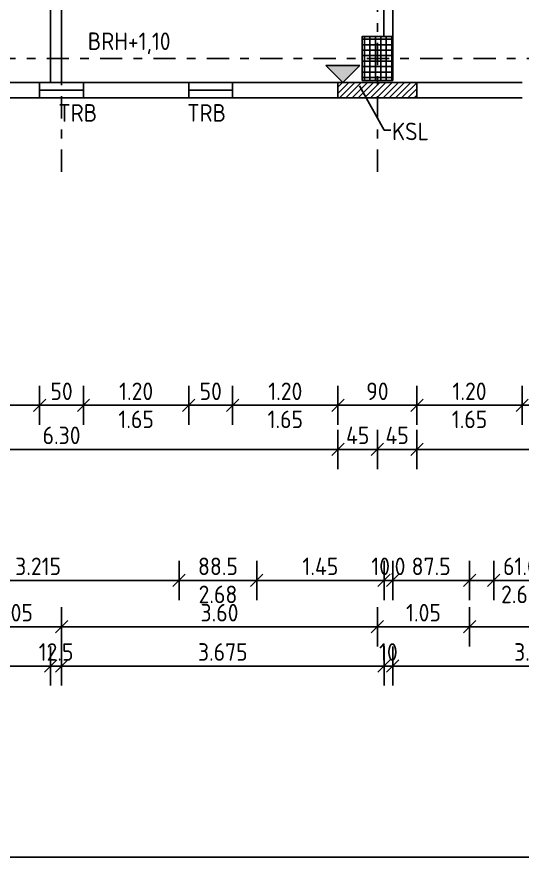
# Model space of a CAD drawing. Header units: metres. Extents: x 1708.2 to 1780.4, y 2407.4 to 2451.7.
# Drawn here: x 1744.88 to 1750.64, y 2407.37 to 2416.96 of the extents above; entities that cross this region are included whole.
import ezdxf

# ---------------------------------------------------------------- set-up
doc = ezdxf.new("R2010")
doc.units = ezdxf.units.M
doc.header["$LTSCALE"] = 0.02
doc.header["$MEASUREMENT"] = 0
doc.linetypes.add('STRICHPUNKT', pattern=[25.4, 12.7, -6.35, 0, -6.35])
for name, color, linetype in [('ACHSEN', 8, 'STRICHPUNKT'), ('BEM', 7, 'Continuous'), ('FENSTER', 4, 'Continuous'), ('RAHMEN', 7, 'Continuous'), ('SAEULE', 7, 'Continuous'), ('SCHRAFFUR', 8, 'Continuous'), ('TEXT', 7, 'Continuous'), ('WAND AUSSEN', 7, 'Continuous'), ('WAND INNEN', 7, 'Continuous')]:
    doc.layers.add(name, color=color, linetype=linetype)
doc.styles.add('SIMPLEX', font='isocp.shx')
doc.linetypes.add('BATTING', pattern='A,0.0001,-0.1,[134,ltypeshp.shx,S=0.1,R=0,X=-0.1,Y=0],-0.2,[134,ltypeshp.shx,S=0.1,R=180,X=0.1,Y=0],-0.1', length=0.4001)
doc.dimstyles.new('SIMPLEX 1', dxfattribs={"dimscale": 2, "dimtxt": 0.1, "dimasz": 0.07, "dimexe": 0.05, "dimexo": 0.05, "dimgap": 0.03, "dimtad": 1, "dimzin": 0, "dimdsep": 46, "dimtxsty": 'SIMPLEX', "dimblk": 'MCAD', "dimcen": 0.05, "dimdle": 0.05, "dimse1": 1, "dimse2": 1, "dimadec": 0, "dimazin": 0, "dimtfac": 1, "dimtix": 1, "dimtmove": 2, "dimatfit": 3, "dimfxl": 1, "dimtolj": 1, "dimtzin": 0, "dimarcsym": 1})

# ---------------------------------------------------------------- blocks, each defined once
blk = doc.blocks.new('MCAD')
at = {"color": 0}
for p, q in [((0, 1.6), (0, -1.6)), ((1.07, 0), (-1.07, 0)), ((0.5, 0.5), (-0.5, -0.5))]:
    blk.add_line(p, q, dxfattribs=at)
blk = doc.blocks.new('*D2')
at = {"layer": 'BEM', "color": 0, "lineweight": -2, "transparency": 16777216}
blk.add_line((1762.4876, 2445.5176), (1762.4876, 2416.1726), dxfattribs=at)
at = {"layer": 'Defpoints', "color": 0, "transparency": 16777216}
for p in [(1742.2437, 2445.6576), (1756.5687, 2416.0326), (1762.4876, 2416.0326)]:
    blk.add_point(p, dxfattribs=at)
at = {"layer": 'BEM', "color": 0, "lineweight": -2, "transparency": 16777216, "xscale": 0.14, "yscale": 0.14, "zscale": 0.14}
for p, rotation in [((1762.4876, 2445.6576), 90), ((1762.4876, 2416.0326), 270)]:
    blk.add_blockref('MCAD', p, dxfattribs=dict(at, rotation=rotation))
at = {"layer": 'BEM', "color": 0, "transparency": 16777216, "insert": (1762.3275, 2430.8451), "char_height": 0.2, "attachment_point": 5, "rotation": 90, "style": 'SIMPLEX'}
blk.add_mtext('\\A1;29.625', dxfattribs=at)
blk = doc.blocks.new('*D249')
at = {"layer": 'BEM', "color": 0, "lineweight": -2, "transparency": 16777216}
blk.add_line((1742.3837, 2412.0243), (1748.4037, 2412.0243), dxfattribs=at)
at = {"layer": 'Defpoints', "color": 0, "transparency": 16777216}
for p in [(1742.2437, 2416.0326), (1748.5437, 2416.0326), (1748.5437, 2412.0243)]:
    blk.add_point(p, dxfattribs=at)
at = {"layer": 'BEM', "color": 0, "lineweight": -2, "transparency": 16777216, "xscale": 0.14, "yscale": 0.14, "zscale": 0.14, "rotation": 180}
blk.add_blockref('MCAD', (1742.2437, 2412.0243), dxfattribs=at)
at = {"layer": 'BEM', "color": 0, "lineweight": -2, "transparency": 16777216, "xscale": 0.14, "yscale": 0.14, "zscale": 0.14}
blk.add_blockref('MCAD', (1748.5437, 2412.0243), dxfattribs=at)
at = {"layer": 'BEM', "color": 0, "transparency": 16777216, "insert": (1745.3937, 2412.1843), "char_height": 0.2, "attachment_point": 5, "style": 'SIMPLEX'}
blk.add_mtext('\\A1;6.30', dxfattribs=at)
blk = doc.blocks.new('*D250')
at = {"layer": 'BEM', "color": 0, "lineweight": -2, "transparency": 16777216}
blk.add_line((1748.6837, 2412.0243), (1748.8537, 2412.0243), dxfattribs=at)
at = {"layer": 'Defpoints', "color": 0, "transparency": 16777216}
for p in [(1748.5437, 2416.0326), (1748.9937, 2416.0326), (1748.9937, 2412.0243)]:
    blk.add_point(p, dxfattribs=at)
at = {"layer": 'BEM', "color": 0, "lineweight": -2, "transparency": 16777216, "xscale": 0.14, "yscale": 0.14, "zscale": 0.14, "rotation": 180}
blk.add_blockref('MCAD', (1748.5437, 2412.0243), dxfattribs=at)
at = {"layer": 'BEM', "color": 0, "lineweight": -2, "transparency": 16777216, "xscale": 0.14, "yscale": 0.14, "zscale": 0.14}
blk.add_blockref('MCAD', (1748.9937, 2412.0243), dxfattribs=at)
at = {"layer": 'BEM', "color": 0, "transparency": 16777216, "insert": (1748.7687, 2412.1843), "char_height": 0.2, "attachment_point": 5, "style": 'SIMPLEX'}
blk.add_mtext('\\A1;45', dxfattribs=at)
blk = doc.blocks.new('*D251')
at = {"layer": 'BEM', "color": 0, "lineweight": -2, "transparency": 16777216}
blk.add_line((1749.1337, 2412.0243), (1749.3037, 2412.0243), dxfattribs=at)
at = {"layer": 'Defpoints', "color": 0, "transparency": 16777216}
for p in [(1748.9937, 2416.0326), (1749.4437, 2416.0326), (1749.4437, 2412.0243)]:
    blk.add_point(p, dxfattribs=at)
at = {"layer": 'BEM', "color": 0, "lineweight": -2, "transparency": 16777216, "xscale": 0.14, "yscale": 0.14, "zscale": 0.14, "rotation": 180}
blk.add_blockref('MCAD', (1748.9937, 2412.0243), dxfattribs=at)
at = {"layer": 'BEM', "color": 0, "lineweight": -2, "transparency": 16777216, "xscale": 0.14, "yscale": 0.14, "zscale": 0.14}
blk.add_blockref('MCAD', (1749.4437, 2412.0243), dxfattribs=at)
at = {"layer": 'BEM', "color": 0, "transparency": 16777216, "insert": (1749.2187, 2412.1843), "char_height": 0.2, "attachment_point": 5, "style": 'SIMPLEX'}
blk.add_mtext('\\A1;45', dxfattribs=at)
blk = doc.blocks.new('*D252')
at = {"layer": 'BEM', "color": 0, "lineweight": -2, "transparency": 16777216}
blk.add_line((1749.5837, 2412.0243), (1755.6037, 2412.0243), dxfattribs=at)
at = {"layer": 'Defpoints', "color": 0, "transparency": 16777216}
for p in [(1749.4437, 2416.0326), (1755.7437, 2416.0326), (1755.7437, 2412.0243)]:
    blk.add_point(p, dxfattribs=at)
at = {"layer": 'BEM', "color": 0, "lineweight": -2, "transparency": 16777216, "xscale": 0.14, "yscale": 0.14, "zscale": 0.14, "rotation": 180}
blk.add_blockref('MCAD', (1749.4437, 2412.0243), dxfattribs=at)
at = {"layer": 'BEM', "color": 0, "lineweight": -2, "transparency": 16777216, "xscale": 0.14, "yscale": 0.14, "zscale": 0.14}
blk.add_blockref('MCAD', (1755.7437, 2412.0243), dxfattribs=at)
at = {"layer": 'BEM', "color": 0, "transparency": 16777216, "insert": (1752.5937, 2412.1843), "char_height": 0.2, "attachment_point": 5, "style": 'SIMPLEX'}
blk.add_mtext('\\A1;6.30', dxfattribs=at)
blk = doc.blocks.new('*D276')
at = {"layer": 'BEM', "color": 0, "lineweight": -2, "transparency": 16777216}
blk.add_line((1744.0857, 2412.5266), (1745.0037, 2412.5266), dxfattribs=at)
at = {"layer": 'Defpoints', "color": 0, "transparency": 16777216}
for p in [(1743.9457, 2416.0326), (1745.1437, 2416.0326), (1745.1437, 2412.5266)]:
    blk.add_point(p, dxfattribs=at)
at = {"layer": 'BEM', "color": 0, "lineweight": -2, "transparency": 16777216, "xscale": 0.14, "yscale": 0.14, "zscale": 0.14, "rotation": 180}
blk.add_blockref('MCAD', (1743.9457, 2412.5266), dxfattribs=at)
at = {"layer": 'BEM', "color": 0, "lineweight": -2, "transparency": 16777216, "xscale": 0.14, "yscale": 0.14, "zscale": 0.14}
blk.add_blockref('MCAD', (1745.1437, 2412.5266), dxfattribs=at)
at = {"layer": 'BEM', "color": 0, "transparency": 16777216, "char_height": 0.2, "attachment_point": 5, "style": 'SIMPLEX'}
for s, insert in [('\\A1;1.20', (1744.5447, 2412.6866)), ('\\A1;1.65', (1744.5447, 2412.3666))]:
    blk.add_mtext(s, dxfattribs=dict(at, insert=insert))
blk = doc.blocks.new('*D277')
at = {"layer": 'BEM', "color": 0, "lineweight": -2, "transparency": 16777216}
blk.add_line((1745.2837, 2412.5266), (1745.5037, 2412.5266), dxfattribs=at)
at = {"layer": 'Defpoints', "color": 0, "transparency": 16777216}
for p in [(1745.1437, 2416.0326), (1745.6437, 2416.0326), (1745.6437, 2412.5266)]:
    blk.add_point(p, dxfattribs=at)
at = {"layer": 'BEM', "color": 0, "lineweight": -2, "transparency": 16777216, "xscale": 0.14, "yscale": 0.14, "zscale": 0.14, "rotation": 180}
blk.add_blockref('MCAD', (1745.1437, 2412.5266), dxfattribs=at)
at = {"layer": 'BEM', "color": 0, "lineweight": -2, "transparency": 16777216, "xscale": 0.14, "yscale": 0.14, "zscale": 0.14}
blk.add_blockref('MCAD', (1745.6437, 2412.5266), dxfattribs=at)
at = {"layer": 'BEM', "color": 0, "transparency": 16777216, "insert": (1745.3937, 2412.6866), "char_height": 0.2, "attachment_point": 5, "style": 'SIMPLEX'}
blk.add_mtext('\\A1;50', dxfattribs=at)
blk = doc.blocks.new('*D278')
at = {"layer": 'BEM', "color": 0, "lineweight": -2, "transparency": 16777216}
blk.add_line((1745.7837, 2412.5266), (1746.7037, 2412.5266), dxfattribs=at)
at = {"layer": 'Defpoints', "color": 0, "transparency": 16777216}
for p in [(1745.6437, 2416.0326), (1746.8437, 2416.0326), (1746.8437, 2412.5266)]:
    blk.add_point(p, dxfattribs=at)
at = {"layer": 'BEM', "color": 0, "lineweight": -2, "transparency": 16777216, "xscale": 0.14, "yscale": 0.14, "zscale": 0.14, "rotation": 180}
blk.add_blockref('MCAD', (1745.6437, 2412.5266), dxfattribs=at)
at = {"layer": 'BEM', "color": 0, "lineweight": -2, "transparency": 16777216, "xscale": 0.14, "yscale": 0.14, "zscale": 0.14}
blk.add_blockref('MCAD', (1746.8437, 2412.5266), dxfattribs=at)
at = {"layer": 'BEM', "color": 0, "transparency": 16777216, "char_height": 0.2, "attachment_point": 5, "style": 'SIMPLEX'}
for s, insert in [('\\A1;1.20', (1746.2437, 2412.6866)), ('\\A1;1.65', (1746.2437, 2412.3666))]:
    blk.add_mtext(s, dxfattribs=dict(at, insert=insert))
blk = doc.blocks.new('*D279')
at = {"layer": 'BEM', "color": 0, "lineweight": -2, "transparency": 16777216}
blk.add_line((1746.9837, 2412.5266), (1747.2037, 2412.5266), dxfattribs=at)
at = {"layer": 'Defpoints', "color": 0, "transparency": 16777216}
for p in [(1746.8437, 2416.0326), (1747.3437, 2416.0326), (1747.3437, 2412.5266)]:
    blk.add_point(p, dxfattribs=at)
at = {"layer": 'BEM', "color": 0, "lineweight": -2, "transparency": 16777216, "xscale": 0.14, "yscale": 0.14, "zscale": 0.14, "rotation": 180}
blk.add_blockref('MCAD', (1746.8437, 2412.5266), dxfattribs=at)
at = {"layer": 'BEM', "color": 0, "lineweight": -2, "transparency": 16777216, "xscale": 0.14, "yscale": 0.14, "zscale": 0.14}
blk.add_blockref('MCAD', (1747.3437, 2412.5266), dxfattribs=at)
at = {"layer": 'BEM', "color": 0, "transparency": 16777216, "insert": (1747.0937, 2412.6866), "char_height": 0.2, "attachment_point": 5, "style": 'SIMPLEX'}
blk.add_mtext('\\A1;50', dxfattribs=at)
blk = doc.blocks.new('*D280')
at = {"layer": 'BEM', "color": 0, "lineweight": -2, "transparency": 16777216}
blk.add_line((1747.4837, 2412.5266), (1748.4037, 2412.5266), dxfattribs=at)
at = {"layer": 'Defpoints', "color": 0, "transparency": 16777216}
for p in [(1747.3437, 2416.0326), (1748.5437, 2416.0326), (1748.5437, 2412.5266)]:
    blk.add_point(p, dxfattribs=at)
at = {"layer": 'BEM', "color": 0, "lineweight": -2, "transparency": 16777216, "xscale": 0.14, "yscale": 0.14, "zscale": 0.14, "rotation": 180}
blk.add_blockref('MCAD', (1747.3437, 2412.5266), dxfattribs=at)
at = {"layer": 'BEM', "color": 0, "lineweight": -2, "transparency": 16777216, "xscale": 0.14, "yscale": 0.14, "zscale": 0.14}
blk.add_blockref('MCAD', (1748.5437, 2412.5266), dxfattribs=at)
at = {"layer": 'BEM', "color": 0, "transparency": 16777216, "char_height": 0.2, "attachment_point": 5, "style": 'SIMPLEX'}
for s, insert in [('\\A1;1.20', (1747.9437, 2412.6866)), ('\\A1;1.65', (1747.9437, 2412.3666))]:
    blk.add_mtext(s, dxfattribs=dict(at, insert=insert))
blk = doc.blocks.new('*D281')
at = {"layer": 'BEM', "color": 0, "lineweight": -2, "transparency": 16777216}
blk.add_line((1748.6837, 2412.5266), (1749.3037, 2412.5266), dxfattribs=at)
at = {"layer": 'Defpoints', "color": 0, "transparency": 16777216}
for p in [(1748.5437, 2416.0326), (1749.4437, 2416.0326), (1749.4437, 2412.5266)]:
    blk.add_point(p, dxfattribs=at)
at = {"layer": 'BEM', "color": 0, "lineweight": -2, "transparency": 16777216, "xscale": 0.14, "yscale": 0.14, "zscale": 0.14, "rotation": 180}
blk.add_blockref('MCAD', (1748.5437, 2412.5266), dxfattribs=at)
at = {"layer": 'BEM', "color": 0, "lineweight": -2, "transparency": 16777216, "xscale": 0.14, "yscale": 0.14, "zscale": 0.14}
blk.add_blockref('MCAD', (1749.4437, 2412.5266), dxfattribs=at)
at = {"layer": 'BEM', "color": 0, "transparency": 16777216, "insert": (1748.9937, 2412.6866), "char_height": 0.2, "attachment_point": 5, "style": 'SIMPLEX'}
blk.add_mtext('\\A1;90', dxfattribs=at)
blk = doc.blocks.new('*D282')
at = {"layer": 'BEM', "color": 0, "lineweight": -2, "transparency": 16777216}
blk.add_line((1749.5837, 2412.5266), (1750.5037, 2412.5266), dxfattribs=at)
at = {"layer": 'Defpoints', "color": 0, "transparency": 16777216}
for p in [(1749.4437, 2416.0326), (1750.6437, 2416.0326), (1750.6437, 2412.5266)]:
    blk.add_point(p, dxfattribs=at)
at = {"layer": 'BEM', "color": 0, "lineweight": -2, "transparency": 16777216, "xscale": 0.14, "yscale": 0.14, "zscale": 0.14, "rotation": 180}
blk.add_blockref('MCAD', (1749.4437, 2412.5266), dxfattribs=at)
at = {"layer": 'BEM', "color": 0, "lineweight": -2, "transparency": 16777216, "xscale": 0.14, "yscale": 0.14, "zscale": 0.14}
blk.add_blockref('MCAD', (1750.6437, 2412.5266), dxfattribs=at)
at = {"layer": 'BEM', "color": 0, "transparency": 16777216, "char_height": 0.2, "attachment_point": 5, "style": 'SIMPLEX'}
for s, insert in [('\\A1;1.20', (1750.0437, 2412.6866)), ('\\A1;1.65', (1750.0437, 2412.3666))]:
    blk.add_mtext(s, dxfattribs=dict(at, insert=insert))
blk = doc.blocks.new('*D283')
at = {"layer": 'BEM', "color": 0, "lineweight": -2, "transparency": 16777216}
blk.add_line((1750.7837, 2412.5266), (1751.0037, 2412.5266), dxfattribs=at)
at = {"layer": 'Defpoints', "color": 0, "transparency": 16777216}
for p in [(1750.6437, 2416.0326), (1751.1437, 2416.0326), (1751.1437, 2412.5266)]:
    blk.add_point(p, dxfattribs=at)
at = {"layer": 'BEM', "color": 0, "lineweight": -2, "transparency": 16777216, "xscale": 0.14, "yscale": 0.14, "zscale": 0.14, "rotation": 180}
blk.add_blockref('MCAD', (1750.6437, 2412.5266), dxfattribs=at)
at = {"layer": 'BEM', "color": 0, "lineweight": -2, "transparency": 16777216, "xscale": 0.14, "yscale": 0.14, "zscale": 0.14}
blk.add_blockref('MCAD', (1751.1437, 2412.5266), dxfattribs=at)
at = {"layer": 'BEM', "color": 0, "transparency": 16777216, "insert": (1750.8937, 2412.6866), "char_height": 0.2, "attachment_point": 5, "style": 'SIMPLEX'}
blk.add_mtext('\\A1;50', dxfattribs=at)
blk = doc.blocks.new('*D326')
at = {"layer": 'BEM', "color": 0, "lineweight": -2, "transparency": 16777216}
blk.add_line((1760.2629, 2416.3476), (1760.2629, 2420.7676), dxfattribs=at)
at = {"layer": 'Defpoints', "color": 0, "transparency": 16777216}
for p in [(1748.9437, 2420.9076), (1760.2629, 2420.9076), (1756.3937, 2416.2076)]:
    blk.add_point(p, dxfattribs=at)
at = {"layer": 'BEM', "color": 0, "lineweight": -2, "transparency": 16777216, "xscale": 0.14, "yscale": 0.14, "zscale": 0.14}
for p, rotation in [((1760.2629, 2420.9076), 90), ((1760.2629, 2416.2076), 270)]:
    blk.add_blockref('MCAD', p, dxfattribs=dict(at, rotation=rotation))
at = {"layer": 'BEM', "color": 0, "transparency": 16777216, "insert": (1760.1029, 2418.5576), "char_height": 0.2, "attachment_point": 5, "rotation": 90, "style": 'SIMPLEX'}
blk.add_mtext('\\A1;4.70', dxfattribs=at)
blk = doc.blocks.new('*D399')
at = {"layer": 'BEM', "color": 0, "lineweight": -2, "transparency": 16777216}
blk.add_line((1752.3537, 2409.5535), (1749.3087, 2409.5535), dxfattribs=at)
at = {"layer": 'Defpoints', "color": 0, "transparency": 16777216}
for p in [(1749.1687, 2416.7326), (1752.4937, 2416.2076), (1749.1687, 2409.5535)]:
    blk.add_point(p, dxfattribs=at)
at = {"layer": 'BEM', "color": 0, "lineweight": -2, "transparency": 16777216, "xscale": 0.14, "yscale": 0.14, "zscale": 0.14, "rotation": 180}
blk.add_blockref('MCAD', (1749.1687, 2409.5535), dxfattribs=at)
at = {"layer": 'BEM', "color": 0, "lineweight": -2, "transparency": 16777216, "xscale": 0.14, "yscale": 0.14, "zscale": 0.14}
blk.add_blockref('MCAD', (1752.4937, 2409.5535), dxfattribs=at)
at = {"layer": 'BEM', "color": 0, "transparency": 16777216, "insert": (1750.8312, 2409.7135), "char_height": 0.2, "attachment_point": 5, "style": 'SIMPLEX'}
blk.add_mtext('\\A1;3.325', dxfattribs=at)
blk = doc.blocks.new('*D400')
at = {"layer": 'BEM', "color": 0, "lineweight": -2, "transparency": 16777216}
for p, q in [((1748.9287, 2409.5535), (1748.7887, 2409.5535)), ((1749.0687, 2409.5535), (1749.1687, 2409.5535)), ((1749.3087, 2409.5535), (1749.4487, 2409.5535))]:
    blk.add_line(p, q, dxfattribs=at)
at = {"layer": 'Defpoints', "color": 0, "transparency": 16777216}
for p in [(1749.0687, 2416.7326), (1749.1687, 2416.7326), (1749.1687, 2409.5535)]:
    blk.add_point(p, dxfattribs=at)
at = {"layer": 'BEM', "color": 0, "lineweight": -2, "transparency": 16777216, "xscale": 0.14, "yscale": 0.14, "zscale": 0.14}
blk.add_blockref('MCAD', (1749.0687, 2409.5535), dxfattribs=at)
at = {"layer": 'BEM', "color": 0, "lineweight": -2, "transparency": 16777216, "xscale": 0.14, "yscale": 0.14, "zscale": 0.14, "rotation": 180}
blk.add_blockref('MCAD', (1749.1687, 2409.5535), dxfattribs=at)
at = {"layer": 'BEM', "color": 0, "transparency": 16777216, "insert": (1749.1187, 2409.7135), "char_height": 0.2, "attachment_point": 5, "style": 'SIMPLEX'}
blk.add_mtext('\\A1;10', dxfattribs=at)
blk = doc.blocks.new('*D401')
at = {"layer": 'BEM', "color": 0, "lineweight": -2, "transparency": 16777216}
blk.add_line((1748.9287, 2409.5535), (1745.5337, 2409.5535), dxfattribs=at)
at = {"layer": 'Defpoints', "color": 0, "transparency": 16777216}
for p in [(1749.0687, 2416.7326), (1745.3937, 2416.2076), (1745.3937, 2409.5535)]:
    blk.add_point(p, dxfattribs=at)
at = {"layer": 'BEM', "color": 0, "lineweight": -2, "transparency": 16777216, "xscale": 0.14, "yscale": 0.14, "zscale": 0.14, "rotation": 180}
blk.add_blockref('MCAD', (1745.3937, 2409.5535), dxfattribs=at)
at = {"layer": 'BEM', "color": 0, "lineweight": -2, "transparency": 16777216, "xscale": 0.14, "yscale": 0.14, "zscale": 0.14}
blk.add_blockref('MCAD', (1749.0687, 2409.5535), dxfattribs=at)
at = {"layer": 'BEM', "color": 0, "transparency": 16777216, "insert": (1747.2312, 2409.7135), "char_height": 0.2, "attachment_point": 5, "style": 'SIMPLEX'}
blk.add_mtext('\\A1;3.675', dxfattribs=at)
blk = doc.blocks.new('*D402')
at = {"layer": 'BEM', "color": 0, "lineweight": -2, "transparency": 16777216}
for p, q in [((1745.1287, 2409.5535), (1744.9887, 2409.5535)), ((1745.3937, 2409.5535), (1745.2687, 2409.5535)), ((1745.5337, 2409.5535), (1745.6737, 2409.5535))]:
    blk.add_line(p, q, dxfattribs=at)
at = {"layer": 'Defpoints', "color": 0, "transparency": 16777216}
for p in [(1745.2687, 2416.2076), (1745.3937, 2416.2076), (1745.2687, 2409.5535)]:
    blk.add_point(p, dxfattribs=at)
at = {"layer": 'BEM', "color": 0, "lineweight": -2, "transparency": 16777216, "xscale": 0.14, "yscale": 0.14, "zscale": 0.14}
blk.add_blockref('MCAD', (1745.2687, 2409.5535), dxfattribs=at)
at = {"layer": 'BEM', "color": 0, "lineweight": -2, "transparency": 16777216, "xscale": 0.14, "yscale": 0.14, "zscale": 0.14, "rotation": 180}
blk.add_blockref('MCAD', (1745.3937, 2409.5535), dxfattribs=at)
at = {"layer": 'BEM', "color": 0, "transparency": 16777216, "insert": (1745.3312, 2409.7135), "char_height": 0.2, "attachment_point": 5, "style": 'SIMPLEX'}
blk.add_mtext('\\A1;12.5', dxfattribs=at)
blk = doc.blocks.new('*D408')
at = {"layer": 'BEM', "color": 0, "lineweight": -2, "transparency": 16777216}
blk.add_line((1742.1087, 2409.5535), (1745.1287, 2409.5535), dxfattribs=at)
at = {"layer": 'Defpoints', "color": 0, "transparency": 16777216}
for p in [(1741.9687, 2416.7326), (1745.2687, 2416.2076), (1745.2687, 2409.5535)]:
    blk.add_point(p, dxfattribs=at)
at = {"layer": 'BEM', "color": 0, "lineweight": -2, "transparency": 16777216, "xscale": 0.14, "yscale": 0.14, "zscale": 0.14, "rotation": 180}
blk.add_blockref('MCAD', (1741.9687, 2409.5535), dxfattribs=at)
at = {"layer": 'BEM', "color": 0, "lineweight": -2, "transparency": 16777216, "xscale": 0.14, "yscale": 0.14, "zscale": 0.14}
blk.add_blockref('MCAD', (1745.2687, 2409.5535), dxfattribs=at)
at = {"layer": 'BEM', "color": 0, "transparency": 16777216, "insert": (1743.6187, 2409.7135), "char_height": 0.2, "attachment_point": 5, "style": 'SIMPLEX'}
blk.add_mtext('\\A1;3.30', dxfattribs=at)
blk = doc.blocks.new('*D430')
at = {"layer": 'BEM', "color": 0, "lineweight": -2, "transparency": 16777216}
blk.add_line((1744.4837, 2410.0018), (1745.2537, 2410.0018), dxfattribs=at)
at = {"layer": 'Defpoints', "color": 0, "transparency": 16777216}
for p in [(1745.3937, 2416.2076), (1744.3437, 2416.0326), (1745.3937, 2410.0018)]:
    blk.add_point(p, dxfattribs=at)
at = {"layer": 'BEM', "color": 0, "lineweight": -2, "transparency": 16777216, "xscale": 0.14, "yscale": 0.14, "zscale": 0.14, "rotation": 180}
blk.add_blockref('MCAD', (1744.3437, 2410.0018), dxfattribs=at)
at = {"layer": 'BEM', "color": 0, "lineweight": -2, "transparency": 16777216, "xscale": 0.14, "yscale": 0.14, "zscale": 0.14}
blk.add_blockref('MCAD', (1745.3937, 2410.0018), dxfattribs=at)
at = {"layer": 'BEM', "color": 0, "transparency": 16777216, "insert": (1744.8687, 2410.1618), "char_height": 0.2, "attachment_point": 5, "style": 'SIMPLEX'}
blk.add_mtext('\\A1;1.05', dxfattribs=at)
blk = doc.blocks.new('*D431')
at = {"layer": 'BEM', "color": 0, "lineweight": -2, "transparency": 16777216}
blk.add_line((1745.5337, 2410.0018), (1748.8537, 2410.0018), dxfattribs=at)
at = {"layer": 'Defpoints', "color": 0, "transparency": 16777216}
for p in [(1745.3937, 2416.2076), (1748.9937, 2416.0326), (1748.9937, 2410.0018)]:
    blk.add_point(p, dxfattribs=at)
at = {"layer": 'BEM', "color": 0, "lineweight": -2, "transparency": 16777216, "xscale": 0.14, "yscale": 0.14, "zscale": 0.14, "rotation": 180}
blk.add_blockref('MCAD', (1745.3937, 2410.0018), dxfattribs=at)
at = {"layer": 'BEM', "color": 0, "lineweight": -2, "transparency": 16777216, "xscale": 0.14, "yscale": 0.14, "zscale": 0.14}
blk.add_blockref('MCAD', (1748.9937, 2410.0018), dxfattribs=at)
at = {"layer": 'BEM', "color": 0, "transparency": 16777216, "insert": (1747.1937, 2410.1618), "char_height": 0.2, "attachment_point": 5, "style": 'SIMPLEX'}
blk.add_mtext('\\A1;3.60', dxfattribs=at)
blk = doc.blocks.new('*D432')
at = {"layer": 'BEM', "color": 0, "lineweight": -2, "transparency": 16777216}
blk.add_line((1749.1337, 2410.0018), (1749.9037, 2410.0018), dxfattribs=at)
at = {"layer": 'Defpoints', "color": 0, "transparency": 16777216}
for p in [(1748.9937, 2416.0326), (1750.0437, 2416.0326), (1750.0437, 2410.0018)]:
    blk.add_point(p, dxfattribs=at)
at = {"layer": 'BEM', "color": 0, "lineweight": -2, "transparency": 16777216, "xscale": 0.14, "yscale": 0.14, "zscale": 0.14, "rotation": 180}
blk.add_blockref('MCAD', (1748.9937, 2410.0018), dxfattribs=at)
at = {"layer": 'BEM', "color": 0, "lineweight": -2, "transparency": 16777216, "xscale": 0.14, "yscale": 0.14, "zscale": 0.14}
blk.add_blockref('MCAD', (1750.0437, 2410.0018), dxfattribs=at)
at = {"layer": 'BEM', "color": 0, "transparency": 16777216, "insert": (1749.5187, 2410.1618), "char_height": 0.2, "attachment_point": 5, "style": 'SIMPLEX'}
blk.add_mtext('\\A1;1.05', dxfattribs=at)
blk = doc.blocks.new('*D433')
at = {"layer": 'BEM', "color": 0, "lineweight": -2, "transparency": 16777216}
blk.add_line((1750.1837, 2410.0018), (1753.6537, 2410.0018), dxfattribs=at)
at = {"layer": 'Defpoints', "color": 0, "transparency": 16777216}
for p in [(1753.7937, 2421.8826), (1750.0437, 2416.0326), (1753.7937, 2410.0018)]:
    blk.add_point(p, dxfattribs=at)
at = {"layer": 'BEM', "color": 0, "lineweight": -2, "transparency": 16777216, "xscale": 0.14, "yscale": 0.14, "zscale": 0.14, "rotation": 180}
blk.add_blockref('MCAD', (1750.0437, 2410.0018), dxfattribs=at)
at = {"layer": 'BEM', "color": 0, "lineweight": -2, "transparency": 16777216, "xscale": 0.14, "yscale": 0.14, "zscale": 0.14}
blk.add_blockref('MCAD', (1753.7937, 2410.0018), dxfattribs=at)
at = {"layer": 'BEM', "color": 0, "transparency": 16777216, "insert": (1751.9187, 2410.1618), "char_height": 0.2, "attachment_point": 5, "style": 'SIMPLEX'}
blk.add_mtext('\\A1;3.75', dxfattribs=at)
blk = doc.blocks.new('*D441')
at = {"layer": 'BEM', "color": 0, "lineweight": -2, "transparency": 16777216}
blk.add_line((1750.7887, 2410.5303), (1750.4587, 2410.5303), dxfattribs=at)
at = {"layer": 'Defpoints', "color": 0, "transparency": 16777216}
for p in [(1750.3187, 2421.8826), (1750.9287, 2420.0826), (1750.3187, 2410.5303)]:
    blk.add_point(p, dxfattribs=at)
at = {"layer": 'BEM', "color": 0, "lineweight": -2, "transparency": 16777216, "xscale": 0.14, "yscale": 0.14, "zscale": 0.14, "rotation": 180}
blk.add_blockref('MCAD', (1750.3187, 2410.5303), dxfattribs=at)
at = {"layer": 'BEM', "color": 0, "lineweight": -2, "transparency": 16777216, "xscale": 0.14, "yscale": 0.14, "zscale": 0.14}
blk.add_blockref('MCAD', (1750.9287, 2410.5303), dxfattribs=at)
at = {"layer": 'BEM', "color": 0, "transparency": 16777216, "char_height": 0.2, "attachment_point": 5, "style": 'SIMPLEX'}
for s, insert in [('\\A1;61.0', (1750.6237, 2410.6903)), ('\\A1;2.68', (1750.6237, 2410.3702))]:
    blk.add_mtext(s, dxfattribs=dict(at, insert=insert))
blk = doc.blocks.new('*D458')
at = {"layer": 'BEM', "color": 0, "lineweight": -2, "transparency": 16777216}
blk.add_line((1743.6587, 2410.5303), (1746.5937, 2410.5303), dxfattribs=at)
at = {"layer": 'Defpoints', "color": 0, "transparency": 16777216}
for p in [(1743.5187, 2423.641), (1746.7337, 2423.6826), (1746.7337, 2410.5303)]:
    blk.add_point(p, dxfattribs=at)
at = {"layer": 'BEM', "color": 0, "lineweight": -2, "transparency": 16777216, "xscale": 0.14, "yscale": 0.14, "zscale": 0.14, "rotation": 180}
blk.add_blockref('MCAD', (1743.5187, 2410.5303), dxfattribs=at)
at = {"layer": 'BEM', "color": 0, "lineweight": -2, "transparency": 16777216, "xscale": 0.14, "yscale": 0.14, "zscale": 0.14}
blk.add_blockref('MCAD', (1746.7337, 2410.5303), dxfattribs=at)
at = {"layer": 'BEM', "color": 0, "transparency": 16777216, "insert": (1745.1262, 2410.6903), "char_height": 0.2, "attachment_point": 5, "style": 'SIMPLEX'}
blk.add_mtext('\\A1;3.215', dxfattribs=at)
blk = doc.blocks.new('*D459')
at = {"layer": 'BEM', "color": 0, "lineweight": -2, "transparency": 16777216}
blk.add_line((1746.8737, 2410.5303), (1747.4787, 2410.5303), dxfattribs=at)
at = {"layer": 'Defpoints', "color": 0, "transparency": 16777216}
for p in [(1746.7337, 2423.6826), (1747.6187, 2423.6826), (1747.6187, 2410.5303)]:
    blk.add_point(p, dxfattribs=at)
at = {"layer": 'BEM', "color": 0, "lineweight": -2, "transparency": 16777216, "xscale": 0.14, "yscale": 0.14, "zscale": 0.14, "rotation": 180}
blk.add_blockref('MCAD', (1746.7337, 2410.5303), dxfattribs=at)
at = {"layer": 'BEM', "color": 0, "lineweight": -2, "transparency": 16777216, "xscale": 0.14, "yscale": 0.14, "zscale": 0.14}
blk.add_blockref('MCAD', (1747.6187, 2410.5303), dxfattribs=at)
at = {"layer": 'BEM', "color": 0, "transparency": 16777216, "char_height": 0.2, "attachment_point": 5, "style": 'SIMPLEX'}
for s, insert in [('\\A1;88.5', (1747.1762, 2410.6903)), ('\\A1;2.68', (1747.1762, 2410.3702))]:
    blk.add_mtext(s, dxfattribs=dict(at, insert=insert))
blk = doc.blocks.new('*D460')
at = {"layer": 'BEM', "color": 0, "lineweight": -2, "transparency": 16777216}
blk.add_line((1747.7587, 2410.5303), (1748.9287, 2410.5303), dxfattribs=at)
at = {"layer": 'Defpoints', "color": 0, "transparency": 16777216}
for p in [(1747.6187, 2423.6826), (1749.0687, 2416.7326), (1749.0687, 2410.5303)]:
    blk.add_point(p, dxfattribs=at)
at = {"layer": 'BEM', "color": 0, "lineweight": -2, "transparency": 16777216, "xscale": 0.14, "yscale": 0.14, "zscale": 0.14, "rotation": 180}
blk.add_blockref('MCAD', (1747.6187, 2410.5303), dxfattribs=at)
at = {"layer": 'BEM', "color": 0, "lineweight": -2, "transparency": 16777216, "xscale": 0.14, "yscale": 0.14, "zscale": 0.14}
blk.add_blockref('MCAD', (1749.0687, 2410.5303), dxfattribs=at)
at = {"layer": 'BEM', "color": 0, "transparency": 16777216, "insert": (1748.3437, 2410.6903), "char_height": 0.2, "attachment_point": 5, "style": 'SIMPLEX'}
blk.add_mtext('\\A1;1.45', dxfattribs=at)
blk = doc.blocks.new('*D461')
at = {"layer": 'BEM', "color": 0, "lineweight": -2, "transparency": 16777216}
for p, q in [((1748.9287, 2410.5303), (1748.7887, 2410.5303)), ((1749.0687, 2410.5303), (1749.1687, 2410.5303)), ((1749.3087, 2410.5303), (1749.4487, 2410.5303))]:
    blk.add_line(p, q, dxfattribs=at)
at = {"layer": 'Defpoints', "color": 0, "transparency": 16777216}
for p in [(1749.0687, 2416.7326), (1749.1687, 2416.7326), (1749.1687, 2410.5303)]:
    blk.add_point(p, dxfattribs=at)
at = {"layer": 'BEM', "color": 0, "lineweight": -2, "transparency": 16777216, "xscale": 0.14, "yscale": 0.14, "zscale": 0.14}
blk.add_blockref('MCAD', (1749.0687, 2410.5303), dxfattribs=at)
at = {"layer": 'BEM', "color": 0, "lineweight": -2, "transparency": 16777216, "xscale": 0.14, "yscale": 0.14, "zscale": 0.14, "rotation": 180}
blk.add_blockref('MCAD', (1749.1687, 2410.5303), dxfattribs=at)
at = {"layer": 'BEM', "color": 0, "transparency": 16777216, "insert": (1749.1187, 2410.6903), "char_height": 0.2, "attachment_point": 5, "style": 'SIMPLEX'}
blk.add_mtext('\\A1;10.0', dxfattribs=at)
blk = doc.blocks.new('*D462')
at = {"layer": 'BEM', "color": 0, "lineweight": -2, "transparency": 16777216}
blk.add_line((1749.3087, 2410.5303), (1749.9037, 2410.5303), dxfattribs=at)
at = {"layer": 'Defpoints', "color": 0, "transparency": 16777216}
for p in [(1749.1687, 2416.7326), (1750.0437, 2416.0326), (1750.0437, 2410.5303)]:
    blk.add_point(p, dxfattribs=at)
at = {"layer": 'BEM', "color": 0, "lineweight": -2, "transparency": 16777216, "xscale": 0.14, "yscale": 0.14, "zscale": 0.14, "rotation": 180}
blk.add_blockref('MCAD', (1749.1687, 2410.5303), dxfattribs=at)
at = {"layer": 'BEM', "color": 0, "lineweight": -2, "transparency": 16777216, "xscale": 0.14, "yscale": 0.14, "zscale": 0.14}
blk.add_blockref('MCAD', (1750.0437, 2410.5303), dxfattribs=at)
at = {"layer": 'BEM', "color": 0, "transparency": 16777216, "insert": (1749.6062, 2410.6903), "char_height": 0.2, "attachment_point": 5, "style": 'SIMPLEX'}
blk.add_mtext('\\A1;87.5', dxfattribs=at)
blk = doc.blocks.new('*D600')
at = {"layer": 'BEM', "color": 0, "lineweight": -2, "transparency": 16777216}
blk.add_line((1760.6578, 2416.3476), (1760.6578, 2421.6176), dxfattribs=at)
at = {"layer": 'Defpoints', "color": 0, "transparency": 16777216}
for p in [(1744.4669, 2421.7576), (1760.6578, 2421.7576), (1756.3937, 2416.2076)]:
    blk.add_point(p, dxfattribs=at)
at = {"layer": 'BEM', "color": 0, "lineweight": -2, "transparency": 16777216, "xscale": 0.14, "yscale": 0.14, "zscale": 0.14}
for p, rotation in [((1760.6578, 2421.7576), 90), ((1760.6578, 2416.2076), 270)]:
    blk.add_blockref('MCAD', p, dxfattribs=dict(at, rotation=rotation))
at = {"layer": 'BEM', "color": 0, "transparency": 16777216, "insert": (1760.4978, 2418.9826), "char_height": 0.2, "attachment_point": 5, "rotation": 90, "style": 'SIMPLEX'}
blk.add_mtext('\\A1;5.55', dxfattribs=at)
blk = doc.blocks.new('*D628')
at = {"layer": 'BEM', "color": 0, "lineweight": -2, "transparency": 16777216}
blk.add_line((1761.6172, 2425.7676), (1761.6172, 2416.3476), dxfattribs=at)
at = {"layer": 'Defpoints', "color": 0, "transparency": 16777216}
for p in [(1737.9616, 2425.9076), (1756.3937, 2416.2076), (1761.6172, 2416.2076)]:
    blk.add_point(p, dxfattribs=at)
at = {"layer": 'BEM', "color": 0, "lineweight": -2, "transparency": 16777216, "xscale": 0.14, "yscale": 0.14, "zscale": 0.14}
for p, rotation in [((1761.6172, 2425.9076), 90), ((1761.6172, 2416.2076), 270)]:
    blk.add_blockref('MCAD', p, dxfattribs=dict(at, rotation=rotation))
at = {"layer": 'BEM', "color": 0, "transparency": 16777216, "insert": (1761.4572, 2421.0576), "char_height": 0.2, "attachment_point": 5, "rotation": 90, "style": 'SIMPLEX'}
blk.add_mtext('\\A1;9.70', dxfattribs=at)

msp = doc.modelspace()

# ---------------------------------------------------------------- hatches: boundary and pattern name
at = {"layer": 'SCHRAFFUR'}
h = msp.add_hatch(dxfattribs=at)
h.set_pattern_fill('ANSI37', color=256, scale=0.5, angle=45)
h.set_pattern_definition([(90, (29.03257, -12.547915), (-0.0625, 0), []), (180, (29.03257, -12.547915), (-7e-18, -0.0625), [])])
h.paths.add_polyline_path([(1749.16866, 2416.48257), (1748.99366, 2416.48257), (1748.99366, 2416.23257), (1749.16866, 2416.23257)])
h.paths.add_polyline_path([(1749.16866, 2416.73257), (1748.99366, 2416.73257), (1748.99366, 2416.48257), (1749.16866, 2416.48257)])
h.paths.add_polyline_path([(1748.99366, 2416.73257), (1748.81866, 2416.73257), (1748.81866, 2416.48257), (1748.99366, 2416.48257)])
h.paths.add_polyline_path([(1748.99366, 2416.48257), (1748.81866, 2416.48257), (1748.81866, 2416.23257), (1748.99366, 2416.23257)])
h = msp.add_hatch(dxfattribs=at)
h.set_pattern_fill('ANSI31', color=256, scale=0.4)
h.set_pattern_definition([(45, (0.23257, 0.052085), (-0.0353553391, 0.0353553391), [])])
h.paths.add_polyline_path([(1748.54366, 2416.20757), (1748.54366, 2416.03257), (1749.44366, 2416.03257), (1749.44366, 2416.20757)])
at = {"layer": 'TEXT'}
h = msp.add_hatch(color=256, dxfattribs=at)
h.dxf.hatch_style = 1
h.paths.add_polyline_path([(1748.5986, 2416.20757), (1748.79173, 2416.40289), (1748.40546, 2416.40289)])

# ---------------------------------------------------------------- linework, layer by layer
at = {"layer": 'ACHSEN'}
for p, q in [((1748.99366, 2415.18956), (1748.99366, 2430.54757)), ((1745.39366, 2415.18956), (1745.39366, 2430.2048)), ((1712.39211, 2416.48257), (1757.36536, 2416.48257))]:
    msp.add_line(p, q, dxfattribs=at)
at = {"layer": 'FENSTER'}
for p, q in [((1743.94366, 2416.20757), (1745.14366, 2416.20757)), ((1745.64366, 2416.20757), (1746.84366, 2416.20757)), ((1747.34366, 2416.20757), (1748.54366, 2416.20757)), ((1749.44366, 2416.20757), (1750.64366, 2416.20757)), ((1745.14366, 2416.03257), (1743.94366, 2416.03257)), ((1746.84366, 2416.03257), (1745.64366, 2416.03257)), ((1748.54366, 2416.03257), (1747.34366, 2416.03257)), ((1750.64366, 2416.03257), (1749.44366, 2416.03257))]:
    msp.add_line(p, q, dxfattribs=at)
at = {"layer": 'RAHMEN'}
msp.add_lwpolyline([(1780.38595, 2407.37329), (1708.20146, 2407.37329), (1708.20146, 2451.67184), (1780.38595, 2451.67184)], close=True, dxfattribs=at)
at = {"layer": 'SAEULE'}
msp.add_lwpolyline([(1748.81866, 2416.23257), (1749.16866, 2416.23257), (1749.16866, 2416.73257), (1748.81866, 2416.73257)], close=True, dxfattribs=at)
at = {"layer": 'SCHRAFFUR', "linetype": 'BATTING', "ltscale": 11}
for p, q in [((1745.14366, 2416.12007), (1745.64366, 2416.12007)), ((1746.84366, 2416.12007), (1747.34366, 2416.12007))]:
    msp.add_line(p, q, dxfattribs=at)
at = {"layer": 'TEXT'}
for p, q in [((1748.40546, 2416.40289), (1748.79173, 2416.40289)), ((1748.5986, 2416.20757), (1748.40546, 2416.40289)), ((1748.5986, 2416.20757), (1748.79173, 2416.40289)), ((1748.78924, 2416.17124), (1749.07016, 2415.66436)), ((1749.07016, 2415.66436), (1749.14721, 2415.66436))]:
    msp.add_line(p, q, dxfattribs=at)
at = {"layer": 'WAND AUSSEN'}
for p, q in [((1745.14366, 2416.03257), (1745.14366, 2416.20757)), ((1745.14366, 2416.20757), (1745.64366, 2416.20757)), ((1745.64366, 2416.03257), (1745.64366, 2416.20757)), ((1746.84366, 2416.03257), (1746.84366, 2416.20757)), ((1746.84366, 2416.20757), (1747.34366, 2416.20757)), ((1747.34366, 2416.03257), (1747.34366, 2416.20757)), ((1748.54366, 2416.03257), (1748.54366, 2416.20757)), ((1748.54366, 2416.20757), (1749.44366, 2416.20757)), ((1749.44366, 2416.03257), (1749.44366, 2416.20757)), ((1745.14366, 2416.03257), (1745.64366, 2416.03257)), ((1745.14366, 2416.03257), (1745.64366, 2416.03257)), ((1746.84366, 2416.03257), (1747.34366, 2416.03257)), ((1746.84366, 2416.03257), (1747.34366, 2416.03257)), ((1748.54366, 2416.03257), (1749.44366, 2416.03257)), ((1748.54366, 2416.03257), (1749.44366, 2416.03257))]:
    msp.add_line(p, q, dxfattribs=at)
at = {"layer": 'WAND INNEN'}
for p, q in [((1745.26866, 2416.20757), (1745.26866, 2420.9558)), ((1749.16866, 2416.73257), (1749.16866, 2421.00757)), ((1745.39366, 2416.20757), (1745.39366, 2420.90757)), ((1749.06866, 2416.73257), (1749.06866, 2420.90757))]:
    msp.add_line(p, q, dxfattribs=at)

# ---------------------------------------------------------------- texts
at = {"layer": 'TEXT', "style": 'SIMPLEX'}
for s, p in [('BRH+1,10', (1745.69252, 2416.57879)), ('TRB', (1745.35635, 2415.76163)), ('TRB', (1746.82502, 2415.76163)), ('KSL', (1749.16089, 2415.5503))]:
    msp.add_text(s, height=0.2, dxfattribs=at).set_placement(p)

# ---------------------------------------------------------------- dimensions: what is measured, and where the dimension line sits
at = {"layer": 'BEM'}
dim = msp.add_linear_dim(base=(1762.48761, 2416.03257), p1=(1742.24366, 2445.65757), p2=(1756.56866, 2416.03257), angle=90, dimstyle='SIMPLEX 1', override={"dimdec": 3}, dxfattribs=at)
dim.commit()
dim.dimension.update_dxf_attribs({"geometry": '*D2', "text_midpoint": (1762.32755, 2430.84507)})
for base, p1, p2, picture, middle in [((1761.61717, 2416.20757), (1737.96159, 2425.90757), (1756.39366, 2416.20757), '*D628', (1761.45717, 2421.05757)), ((1760.65778, 2421.75757), (1756.39366, 2416.20757), (1744.46689, 2421.75757), '*D600', (1760.49778, 2418.98257)), ((1760.26291, 2420.90757), (1756.39366, 2416.20757), (1748.94366, 2420.90757), '*D326', (1760.10291, 2418.55757))]:
    dim = msp.add_linear_dim(base=base, p1=p1, p2=p2, angle=90, dimstyle='SIMPLEX 1', dxfattribs=at)
    dim.commit()
    dim.dimension.update_dxf_attribs({"geometry": picture, "text_midpoint": middle})
for base, p1, p2, override, picture, middle in [((1746.73366, 2410.53025), (1743.51866, 2423.64096), (1746.73366, 2423.68257), {"dimdec": 3}, '*D458', (1745.12616, 2410.69027)), ((1745.39366, 2409.55346), (1749.06866, 2416.73257), (1745.39366, 2416.20757), {"dimdec": 3}, '*D401', (1747.23116, 2409.71346)), ((1749.16866, 2409.55346), (1749.06866, 2416.73257), (1749.16866, 2416.73257), {"dimdec": 0, "dimlfac": 100}, '*D400', (1749.11866, 2409.71346)), ((1749.16866, 2410.53025), (1749.06866, 2416.73257), (1749.16866, 2416.73257), {"dimdec": 1, "dimlfac": 100}, '*D461', (1749.11866, 2410.69025)), ((1749.16866, 2409.55346), (1752.49366, 2416.20757), (1749.16866, 2416.73257), {"dimdec": 3}, '*D399', (1750.83116, 2409.71348)), ((1750.04366, 2410.53025), (1749.16866, 2416.73257), (1750.04366, 2416.03257), {"dimdec": 1, "dimlfac": 100}, '*D462', (1749.60616, 2410.69025)), ((1745.26866, 2409.55346), (1745.39366, 2416.20757), (1745.26866, 2416.20757), {"dimdec": 1, "dimlfac": 100}, '*D402', (1745.33116, 2409.71348)), ((1745.64366, 2412.52656), (1745.14366, 2416.03257), (1745.64366, 2416.03257), {"dimdec": 0, "dimlfac": 100}, '*D277', (1745.39366, 2412.68656)), ((1747.34366, 2412.52656), (1746.84366, 2416.03257), (1747.34366, 2416.03257), {"dimdec": 0, "dimlfac": 100}, '*D279', (1747.09366, 2412.68656)), ((1748.99366, 2412.02434), (1748.54366, 2416.03257), (1748.99366, 2416.03257), {"dimdec": 0, "dimlfac": 100}, '*D250', (1748.76866, 2412.18434)), ((1749.44366, 2412.52656), (1748.54366, 2416.03257), (1749.44366, 2416.03257), {"dimdec": 0, "dimlfac": 100}, '*D281', (1748.99366, 2412.68656)), ((1749.44366, 2412.02434), (1748.99366, 2416.03257), (1749.44366, 2416.03257), {"dimdec": 0, "dimlfac": 100}, '*D251', (1749.21866, 2412.18434)), ((1751.14366, 2412.52656), (1750.64366, 2416.03257), (1751.14366, 2416.03257), {"dimdec": 0, "dimlfac": 100}, '*D283', (1750.89366, 2412.68656))]:
    dim = msp.add_linear_dim(base=base, p1=p1, p2=p2, dimstyle='SIMPLEX 1', override=override, dxfattribs=at)
    dim.commit()
    dim.dimension.update_dxf_attribs({"geometry": picture, "text_midpoint": middle})
for base, p1, p2, picture, middle in [((1747.61866, 2410.53025), (1746.73366, 2423.68257), (1747.61866, 2423.68257), '*D459', (1747.17616, 2410.53025)), ((1750.31866, 2410.53025), (1750.92866, 2420.08257), (1750.31866, 2421.88257), '*D441', (1750.62366, 2410.53025))]:
    dim = msp.add_linear_dim(base=base, p1=p1, p2=p2, text='<>\\X2.68', dimstyle='SIMPLEX 1', override={"dimdec": 1, "dimlfac": 100}, dxfattribs=at)
    dim.commit()
    dim.dimension.update_dxf_attribs({"geometry": picture, "text_midpoint": middle})
for base, p1, p2, picture, middle in [((1749.06866, 2410.53025), (1747.61866, 2423.68257), (1749.06866, 2416.73257), '*D460', (1748.34366, 2410.69025)), ((1753.79366, 2410.00176), (1750.04366, 2416.03257), (1753.79366, 2421.88257), '*D433', (1751.91866, 2410.16176)), ((1745.26866, 2409.55346), (1741.96866, 2416.73257), (1745.26866, 2416.20757), '*D408', (1743.61866, 2409.71346)), ((1745.39366, 2410.00176), (1744.34366, 2416.03257), (1745.39366, 2416.20757), '*D430', (1744.86866, 2410.16176)), ((1748.99366, 2410.00176), (1745.39366, 2416.20757), (1748.99366, 2416.03257), '*D431', (1747.19366, 2410.16176)), ((1748.54366, 2412.02434), (1742.24366, 2416.03257), (1748.54366, 2416.03257), '*D249', (1745.39366, 2412.18434)), ((1750.04366, 2410.00176), (1748.99366, 2416.03257), (1750.04366, 2416.03257), '*D432', (1749.51866, 2410.16176)), ((1755.74366, 2412.02434), (1749.44366, 2416.03257), (1755.74366, 2416.03257), '*D252', (1752.59366, 2412.18434))]:
    dim = msp.add_linear_dim(base=base, p1=p1, p2=p2, dimstyle='SIMPLEX 1', dxfattribs=at)
    dim.commit()
    dim.dimension.update_dxf_attribs({"geometry": picture, "text_midpoint": middle})
for base, p1, p2, picture, middle in [((1745.14366, 2412.52656), (1743.9457, 2416.03257), (1745.14366, 2416.03257), '*D276', (1744.54468, 2412.52656)), ((1746.84366, 2412.52656), (1745.64366, 2416.03257), (1746.84366, 2416.03257), '*D278', (1746.24366, 2412.52656)), ((1748.54366, 2412.52656), (1747.34366, 2416.03257), (1748.54366, 2416.03257), '*D280', (1747.94366, 2412.52656)), ((1750.64366, 2412.52656), (1749.44366, 2416.03257), (1750.64366, 2416.03257), '*D282', (1750.04366, 2412.52656))]:
    dim = msp.add_linear_dim(base=base, p1=p1, p2=p2, text='<>\\X1.65', dimstyle='SIMPLEX 1', dxfattribs=at)
    dim.commit()
    dim.dimension.update_dxf_attribs({"geometry": picture, "text_midpoint": middle})

doc.saveas('drawing.dxf')
